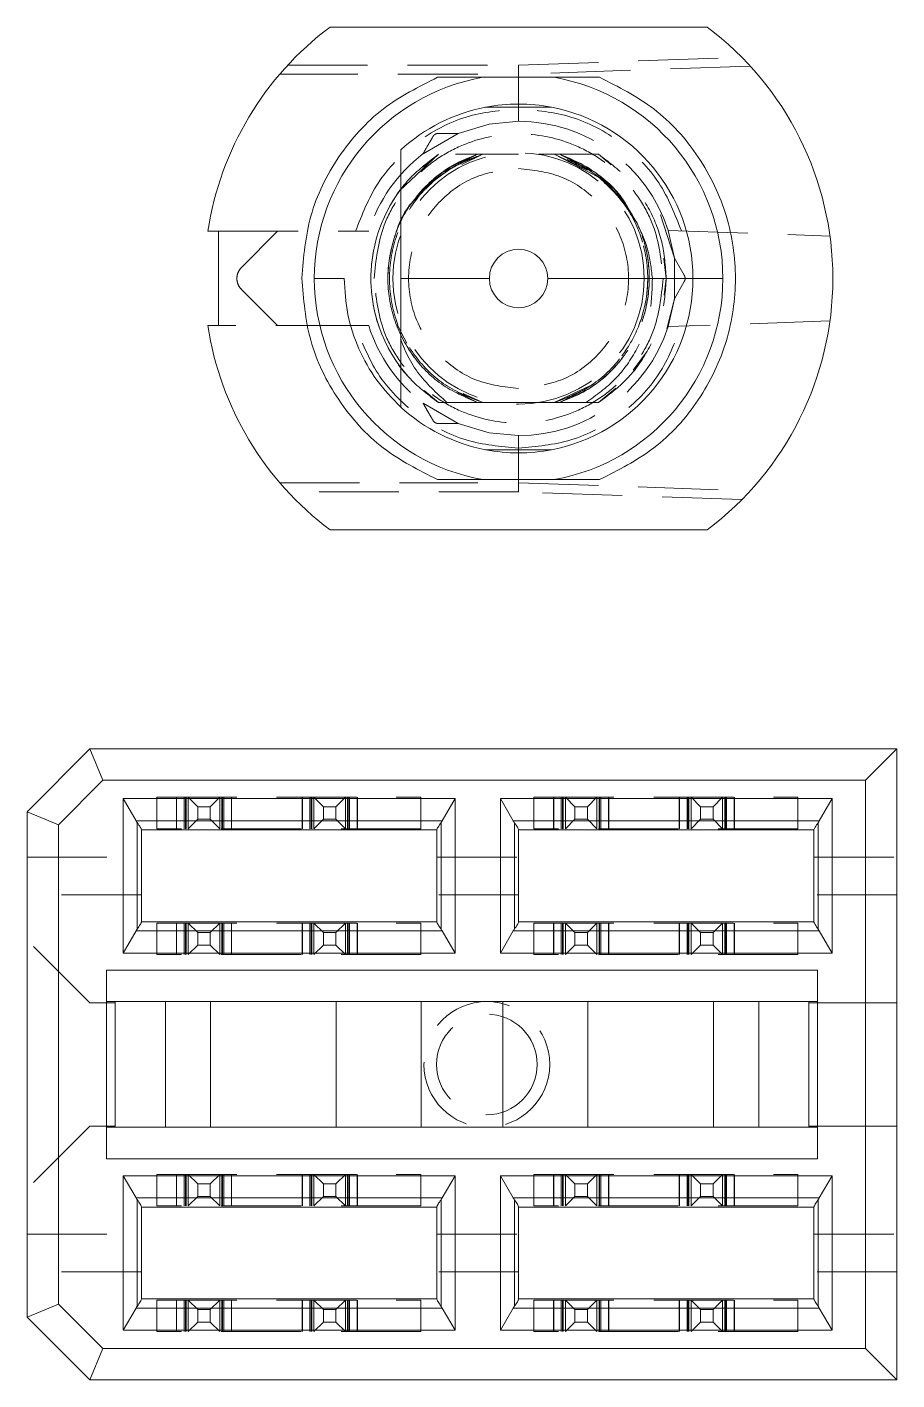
# Model space of a CAD drawing. Header units: millimetres. Extents: x 5 to 589, y 5 to 415.
# Drawn here: x 377.37 to 391.21, y 303.46 to 324.99 of the extents above; entities that cross this region are included whole.
import ezdxf

# ---------------------------------------------------------------- set-up
doc = ezdxf.new("R2010")
doc.units = ezdxf.units.MM
doc.linetypes.add('HIDDEN', pattern=[1.905, 1.27, -0.635])

msp = doc.modelspace()

# ---------------------------------------------------------------- linework, layer by layer
at = {"color": 7, "linetype": 'Continuous', "lineweight": 15}
for p, q in [((388.192, 324.989), (382.192, 324.989)), ((380.248, 321.739), (380.417, 321.739)), ((380.417, 321.739), (380.417, 320.239)), ((381.942, 320.989), (382.417, 320.989)), ((384.727, 320.989), (383.317, 320.989)), ((387.967, 320.989), (385.657, 320.989)), ((387.967, 320.989), (388.442, 320.989)), ((380.248, 320.239), (380.417, 320.239)), ((382.192, 316.989), (388.192, 316.989)), ((378.372, 313.504), (377.372, 312.504)), ((378.579, 313.004), (378.372, 313.504)), ((391.212, 313.504), (378.372, 313.504)), ((391.212, 313.504), (390.712, 313.004)), ((391.212, 303.464), (391.212, 313.504)), ((377.872, 312.297), (378.579, 313.004)), ((390.712, 313.004), (378.579, 313.004)), ((390.712, 303.964), (390.712, 313.004)), ((378.903, 310.254), (378.903, 312.714)), ((378.903, 312.714), (379.107, 312.36)), ((378.903, 312.714), (384.181, 312.714)), ((384.181, 312.714), (383.976, 312.36)), ((384.181, 312.714), (384.181, 310.254)), ((384.903, 312.714), (390.181, 312.714)), ((384.903, 310.254), (384.903, 312.714)), ((384.903, 312.714), (385.107, 312.36)), ((390.181, 312.714), (389.976, 312.36)), ((390.181, 312.714), (390.181, 310.254)), ((377.372, 304.464), (377.372, 312.504)), ((377.872, 312.297), (377.372, 312.504)), ((383.976, 312.36), (379.107, 312.36)), ((379.125, 312.332), (379.125, 310.635)), ((383.959, 312.332), (383.959, 310.635)), ((389.976, 312.36), (385.107, 312.36)), ((385.125, 312.332), (385.125, 310.635)), ((389.959, 312.332), (389.959, 310.635)), ((377.872, 312.297), (377.872, 304.671)), ((379.192, 310.749), (379.192, 312.219)), ((383.892, 312.214), (379.192, 312.214)), ((383.892, 310.749), (383.892, 312.219)), ((385.192, 310.749), (385.192, 312.219)), ((389.892, 312.214), (385.192, 312.214)), ((389.892, 310.749), (389.892, 312.219)), ((379.107, 310.607), (378.903, 310.254)), ((379.107, 310.607), (383.976, 310.607)), ((383.892, 310.754), (379.192, 310.754)), ((383.976, 310.607), (384.181, 310.254)), ((384.903, 310.254), (385.107, 310.607)), ((385.107, 310.607), (389.976, 310.607)), ((389.892, 310.754), (385.192, 310.754)), ((389.976, 310.607), (390.181, 310.254)), ((384.181, 310.254), (378.903, 310.254)), ((390.181, 310.254), (384.903, 310.254)), ((378.636, 309.984), (389.948, 309.984)), ((378.636, 306.984), (378.636, 309.984)), ((389.948, 309.984), (389.948, 306.984)), ((378.636, 309.484), (389.948, 309.484)), ((378.772, 309.464), (378.636, 309.464)), ((378.772, 309.484), (378.772, 309.464)), ((378.772, 307.504), (378.772, 309.464)), ((379.572, 307.484), (379.572, 309.484)), ((380.292, 307.484), (380.292, 309.484)), ((382.292, 307.484), (382.292, 309.484)), ((383.642, 307.484), (383.642, 309.484)), ((384.942, 307.484), (384.942, 309.484)), ((386.292, 307.484), (386.292, 309.484)), ((388.292, 309.484), (388.292, 307.484)), ((389.012, 309.484), (389.012, 307.484)), ((389.812, 309.484), (389.812, 309.464)), ((389.948, 309.464), (389.812, 309.464)), ((389.812, 307.504), (389.812, 309.464)), ((378.772, 307.504), (378.636, 307.504)), ((378.636, 307.484), (389.948, 307.484)), ((378.772, 307.504), (378.772, 307.484)), ((389.812, 307.504), (389.812, 307.484)), ((389.948, 307.504), (389.812, 307.504)), ((389.948, 306.984), (378.636, 306.984)), ((378.903, 306.714), (384.181, 306.714)), ((378.903, 304.254), (378.903, 306.714)), ((378.903, 306.714), (379.107, 306.36)), ((383.976, 306.36), (384.181, 306.714)), ((384.181, 306.714), (384.181, 304.254)), ((384.903, 306.714), (390.181, 306.714)), ((384.903, 304.254), (384.903, 306.714)), ((384.903, 306.714), (385.107, 306.36)), ((390.181, 306.714), (389.976, 306.36)), ((390.181, 306.714), (390.181, 304.254)), ((379.107, 306.36), (383.976, 306.36)), ((379.125, 306.332), (379.125, 304.635)), ((383.959, 306.332), (383.959, 304.635)), ((385.107, 306.36), (389.976, 306.36)), ((385.125, 306.332), (385.125, 304.635)), ((389.959, 306.332), (389.959, 304.635)), ((379.192, 304.749), (379.192, 306.219)), ((379.192, 306.214), (383.892, 306.214)), ((383.892, 306.219), (383.892, 304.749)), ((385.192, 304.749), (385.192, 306.219)), ((385.192, 306.214), (389.892, 306.214)), ((389.892, 306.219), (389.892, 304.749)), ((377.372, 304.464), (377.872, 304.671)), ((377.872, 304.671), (378.579, 303.964)), ((379.107, 304.607), (378.903, 304.254)), ((379.107, 304.607), (383.976, 304.607)), ((383.892, 304.754), (379.192, 304.754)), ((383.976, 304.607), (384.181, 304.254)), ((385.107, 304.607), (384.903, 304.254)), ((385.107, 304.607), (389.976, 304.607)), ((389.892, 304.754), (385.192, 304.754)), ((389.976, 304.607), (390.181, 304.254)), ((378.372, 303.464), (377.372, 304.464)), ((384.181, 304.254), (378.903, 304.254)), ((390.181, 304.254), (384.903, 304.254)), ((378.579, 303.964), (378.372, 303.464)), ((378.579, 303.964), (390.712, 303.964)), ((391.212, 303.464), (390.712, 303.964)), ((391.212, 303.464), (378.372, 303.464))]:
    msp.add_line(p, q, dxfattribs=at)
at = {"color": 7, "linetype": 'HIDDEN', "lineweight": 0}
for p, q in [((381.521, 324.383), (385.192, 324.383)), ((385.192, 324.383), (388.744, 324.507)), ((385.192, 324.239), (385.192, 324.383)), ((384.542, 324.239), (381.392, 324.239)), ((388.878, 324.368), (385.192, 324.239)), ((385.192, 323.689), (385.192, 324.239)), ((385.192, 323.689), (385.192, 323.489)), ((385.716, 323.714), (385.716, 323.714)), ((384.232, 323.297), (383.673, 322.974)), ((383.673, 322.974), (383.83, 323.247)), ((383.303, 322.387), (383.918, 322.964)), ((383.918, 322.964), (383.682, 322.766)), ((383.969, 322.67), (384.541, 322.964)), ((383.969, 322.67), (384.541, 322.964)), ((384.191, 322.964), (384.541, 322.964)), ((384.287, 322.804), (384.626, 322.964)), ((384.626, 322.964), (384.287, 322.804)), ((384.541, 322.964), (384.3, 322.84)), ((384.877, 322.964), (384.626, 322.964)), ((385.11, 322.964), (384.877, 322.964)), ((385.192, 322.964), (384.924, 322.964)), ((385.758, 322.964), (385.507, 322.964)), ((385.758, 322.964), (386.463, 322.603)), ((385.758, 322.964), (386.228, 322.742)), ((386.228, 322.742), (385.758, 322.964)), ((385.758, 322.964), (386.29, 322.713)), ((386.29, 322.713), (385.758, 322.964)), ((385.758, 322.964), (386.29, 322.713)), ((386.29, 322.713), (385.758, 322.964)), ((386.465, 322.964), (385.843, 322.964)), ((386.29, 322.734), (385.843, 322.964)), ((385.843, 322.964), (386.357, 322.7)), ((386.357, 322.7), (385.843, 322.964)), ((385.843, 322.964), (386.357, 322.7)), ((386.193, 322.964), (386.465, 322.964)), ((386.605, 322.847), (386.465, 322.964)), ((386.663, 322.798), (386.465, 322.964)), ((387.671, 321.312), (387.451, 322)), ((380.417, 321.739), (382.598, 321.739)), ((380.784, 321.166), (381.357, 321.739)), ((387.572, 321.754), (390.146, 321.664)), ((387.572, 321.754), (387.671, 321.312)), ((387.542, 320.989), (387.501, 321.313)), ((387.542, 320.989), (387.503, 321.299)), ((387.671, 321.312), (387.829, 321.039)), ((387.671, 320.666), (387.671, 321.312)), ((387.509, 320.724), (387.542, 320.989)), ((387.829, 320.939), (387.671, 320.666)), ((381.357, 320.239), (380.784, 320.812)), ((387.552, 320.188), (387.671, 320.666)), ((387.671, 320.666), (387.572, 320.224)), ((390.146, 320.314), (387.572, 320.224)), ((382.598, 320.239), (380.417, 320.239)), ((387.016, 319.532), (387.227, 319.814)), ((386.314, 319.276), (385.758, 319.014)), ((385.758, 319.014), (386.314, 319.276)), ((386.314, 319.276), (385.758, 319.014)), ((385.758, 319.014), (386.314, 319.276)), ((385.843, 319.014), (386.246, 319.221)), ((386.465, 319.014), (386.739, 319.243)), ((383.673, 319.003), (384.232, 318.681)), ((383.69, 319.205), (383.918, 319.014)), ((383.74, 319.163), (383.918, 319.014)), ((383.918, 319.014), (384.541, 319.014)), ((384.541, 319.014), (383.918, 319.014)), ((383.918, 319.014), (384.877, 319.014)), ((384.226, 319.176), (384.541, 319.014)), ((384.626, 319.014), (384.313, 319.161)), ((384.313, 319.161), (384.626, 319.014)), ((384.877, 319.014), (385.507, 319.014)), ((385.507, 319.014), (386.265, 319.014)), ((385.843, 319.014), (386.465, 319.014)), ((386.265, 319.014), (385.843, 319.014)), ((384.232, 318.681), (383.917, 318.681)), ((385.192, 318.489), (385.192, 318.289)), ((385.192, 317.739), (385.192, 318.289)), ((381.392, 317.739), (384.542, 317.739)), ((385.192, 317.739), (388.878, 317.61)), ((385.192, 317.739), (385.192, 317.595)), ((385.192, 317.595), (381.521, 317.595)), ((388.744, 317.47), (385.192, 317.594)), ((379.437, 312.234), (379.437, 312.734)), ((379.437, 312.734), (383.637, 312.734)), ((379.747, 312.734), (379.747, 312.234)), ((379.752, 312.234), (379.752, 312.734)), ((379.872, 312.234), (379.872, 312.734)), ((379.872, 312.734), (379.872, 312.234)), ((379.892, 312.734), (379.892, 312.234)), ((379.902, 312.234), (379.902, 312.734)), ((379.902, 312.234), (379.902, 312.734)), ((379.937, 312.234), (379.937, 312.734)), ((379.937, 312.734), (380.087, 312.584)), ((380.287, 312.584), (380.087, 312.584)), ((380.087, 312.584), (380.087, 312.384)), ((380.437, 312.734), (380.287, 312.584)), ((380.287, 312.584), (380.287, 312.384)), ((380.437, 312.734), (380.437, 312.234)), ((380.472, 312.734), (380.472, 312.234)), ((380.472, 312.734), (380.472, 312.234)), ((380.482, 312.734), (380.482, 312.234)), ((380.501, 312.234), (380.501, 312.734)), ((380.502, 312.734), (380.502, 312.234)), ((380.622, 312.734), (380.622, 312.234)), ((380.627, 312.234), (380.627, 312.734)), ((381.747, 312.734), (381.747, 312.234)), ((381.752, 312.234), (381.752, 312.734)), ((381.872, 312.234), (381.872, 312.734)), ((381.872, 312.734), (381.872, 312.234)), ((381.892, 312.734), (381.892, 312.234)), ((381.902, 312.234), (381.902, 312.734)), ((381.902, 312.234), (381.902, 312.734)), ((381.937, 312.234), (381.937, 312.734)), ((381.937, 312.734), (382.087, 312.584)), ((382.087, 312.584), (382.287, 312.584)), ((382.087, 312.584), (382.087, 312.384)), ((382.287, 312.584), (382.437, 312.734)), ((382.287, 312.584), (382.287, 312.384)), ((382.437, 312.734), (382.437, 312.234)), ((382.472, 312.734), (382.472, 312.234)), ((382.472, 312.734), (382.472, 312.234)), ((382.482, 312.734), (382.482, 312.234)), ((382.501, 312.234), (382.501, 312.734)), ((382.502, 312.734), (382.502, 312.234)), ((382.622, 312.734), (382.622, 312.234)), ((382.627, 312.234), (382.627, 312.734)), ((383.637, 312.734), (383.637, 312.234)), ((385.437, 312.234), (385.437, 312.734)), ((385.437, 312.734), (389.637, 312.734)), ((385.747, 312.734), (385.747, 312.234)), ((385.752, 312.234), (385.752, 312.734)), ((385.872, 312.234), (385.872, 312.734)), ((385.872, 312.734), (385.872, 312.234)), ((385.892, 312.734), (385.892, 312.234)), ((385.902, 312.234), (385.902, 312.734)), ((385.902, 312.234), (385.902, 312.734)), ((385.937, 312.234), (385.937, 312.734)), ((385.937, 312.734), (386.087, 312.584)), ((386.087, 312.584), (386.087, 312.384)), ((386.287, 312.584), (386.087, 312.584)), ((386.437, 312.734), (386.287, 312.584)), ((386.287, 312.584), (386.287, 312.384)), ((386.437, 312.734), (386.437, 312.234)), ((386.472, 312.734), (386.472, 312.234)), ((386.472, 312.734), (386.472, 312.234)), ((386.482, 312.734), (386.482, 312.234)), ((386.501, 312.234), (386.501, 312.734)), ((386.502, 312.734), (386.502, 312.234)), ((386.622, 312.734), (386.622, 312.234)), ((386.627, 312.234), (386.627, 312.734)), ((387.747, 312.734), (387.747, 312.234)), ((387.752, 312.234), (387.752, 312.734)), ((387.872, 312.234), (387.872, 312.734)), ((387.872, 312.734), (387.872, 312.234)), ((387.892, 312.734), (387.892, 312.234)), ((387.902, 312.234), (387.902, 312.734)), ((387.902, 312.234), (387.902, 312.734)), ((387.937, 312.234), (387.937, 312.734)), ((387.937, 312.734), (388.087, 312.584)), ((388.087, 312.584), (388.287, 312.584)), ((388.087, 312.584), (388.087, 312.384)), ((388.287, 312.584), (388.437, 312.734)), ((388.287, 312.584), (388.287, 312.384)), ((388.437, 312.734), (388.437, 312.234)), ((388.472, 312.734), (388.472, 312.234)), ((388.472, 312.734), (388.472, 312.234)), ((388.482, 312.734), (388.482, 312.234)), ((388.501, 312.234), (388.501, 312.734)), ((388.502, 312.734), (388.502, 312.234)), ((388.622, 312.734), (388.622, 312.234)), ((388.627, 312.234), (388.627, 312.734)), ((389.637, 312.734), (389.637, 312.234)), ((379.937, 312.234), (380.087, 312.384)), ((380.087, 312.384), (380.287, 312.384)), ((380.287, 312.384), (380.437, 312.234)), ((382.087, 312.384), (381.937, 312.234)), ((382.087, 312.384), (382.287, 312.384)), ((382.287, 312.384), (382.437, 312.234)), ((385.937, 312.234), (386.087, 312.384)), ((386.087, 312.384), (386.287, 312.384)), ((386.287, 312.384), (386.437, 312.234)), ((388.087, 312.384), (387.937, 312.234)), ((388.087, 312.384), (388.287, 312.384)), ((388.287, 312.384), (388.437, 312.234)), ((383.637, 312.234), (379.437, 312.234)), ((389.637, 312.234), (385.437, 312.234)), ((377.372, 311.784), (379.192, 311.784)), ((383.892, 311.784), (385.192, 311.784)), ((389.892, 311.784), (391.212, 311.784)), ((379.192, 311.184), (377.372, 311.184)), ((385.192, 311.184), (383.892, 311.184)), ((391.212, 311.184), (389.892, 311.184)), ((379.437, 310.234), (379.437, 310.734)), ((379.437, 310.734), (383.637, 310.734)), ((379.747, 310.734), (379.747, 310.234)), ((379.752, 310.234), (379.752, 310.734)), ((379.872, 310.234), (379.872, 310.734)), ((379.872, 310.734), (379.872, 310.234)), ((379.892, 310.734), (379.892, 310.234)), ((379.902, 310.234), (379.902, 310.734)), ((379.902, 310.234), (379.902, 310.734)), ((379.937, 310.234), (379.937, 310.734)), ((379.937, 310.734), (380.087, 310.584)), ((380.437, 310.734), (380.287, 310.584)), ((380.437, 310.734), (380.437, 310.234)), ((380.472, 310.734), (380.472, 310.234)), ((380.472, 310.734), (380.472, 310.234)), ((380.482, 310.734), (380.482, 310.234)), ((380.501, 310.234), (380.501, 310.734)), ((380.502, 310.734), (380.502, 310.234)), ((380.622, 310.734), (380.622, 310.234)), ((380.627, 310.234), (380.627, 310.734)), ((381.747, 310.734), (381.747, 310.234)), ((381.752, 310.234), (381.752, 310.734)), ((381.872, 310.234), (381.872, 310.734)), ((381.872, 310.734), (381.872, 310.234)), ((381.892, 310.734), (381.892, 310.234)), ((381.902, 310.234), (381.902, 310.734)), ((381.902, 310.234), (381.902, 310.734)), ((381.937, 310.234), (381.937, 310.734)), ((381.937, 310.734), (382.087, 310.584)), ((382.287, 310.584), (382.437, 310.734)), ((382.437, 310.734), (382.437, 310.234)), ((382.472, 310.734), (382.472, 310.234)), ((382.472, 310.734), (382.472, 310.234)), ((382.482, 310.734), (382.482, 310.234)), ((382.501, 310.234), (382.501, 310.734)), ((382.502, 310.734), (382.502, 310.234)), ((382.622, 310.734), (382.622, 310.234)), ((382.627, 310.234), (382.627, 310.734)), ((383.637, 310.734), (383.637, 310.234)), ((385.437, 310.234), (385.437, 310.734)), ((385.437, 310.734), (389.637, 310.734)), ((385.747, 310.734), (385.747, 310.234)), ((385.752, 310.234), (385.752, 310.734)), ((385.872, 310.234), (385.872, 310.734)), ((385.872, 310.734), (385.872, 310.234)), ((385.892, 310.734), (385.892, 310.234)), ((385.902, 310.234), (385.902, 310.734)), ((385.902, 310.234), (385.902, 310.734)), ((385.937, 310.234), (385.937, 310.734)), ((385.937, 310.734), (386.087, 310.584)), ((386.437, 310.734), (386.287, 310.584)), ((386.437, 310.734), (386.437, 310.234)), ((386.472, 310.734), (386.472, 310.234)), ((386.472, 310.734), (386.472, 310.234)), ((386.482, 310.734), (386.482, 310.234)), ((386.501, 310.234), (386.501, 310.734)), ((386.502, 310.734), (386.502, 310.234)), ((386.622, 310.734), (386.622, 310.234)), ((386.627, 310.234), (386.627, 310.734)), ((387.747, 310.734), (387.747, 310.234)), ((387.752, 310.234), (387.752, 310.734)), ((387.872, 310.234), (387.872, 310.734)), ((387.872, 310.734), (387.872, 310.234)), ((387.892, 310.734), (387.892, 310.234)), ((387.902, 310.234), (387.902, 310.734)), ((387.902, 310.234), (387.902, 310.734)), ((387.937, 310.234), (387.937, 310.734)), ((387.937, 310.734), (388.087, 310.584)), ((388.287, 310.584), (388.437, 310.734)), ((388.437, 310.734), (388.437, 310.234)), ((388.472, 310.734), (388.472, 310.234)), ((388.472, 310.734), (388.472, 310.234)), ((388.482, 310.734), (388.482, 310.234)), ((388.501, 310.234), (388.501, 310.734)), ((388.502, 310.734), (388.502, 310.234)), ((388.622, 310.734), (388.622, 310.234)), ((388.627, 310.234), (388.627, 310.734)), ((389.637, 310.734), (389.637, 310.234)), ((378.372, 309.464), (377.372, 310.464)), ((380.287, 310.584), (380.087, 310.584)), ((380.087, 310.584), (380.087, 310.384)), ((380.287, 310.584), (380.287, 310.384)), ((382.087, 310.584), (382.287, 310.584)), ((382.087, 310.584), (382.087, 310.384)), ((382.287, 310.584), (382.287, 310.384)), ((386.087, 310.584), (386.087, 310.384)), ((386.287, 310.584), (386.087, 310.584)), ((386.287, 310.584), (386.287, 310.384)), ((388.087, 310.584), (388.287, 310.584)), ((388.087, 310.584), (388.087, 310.384)), ((388.287, 310.584), (388.287, 310.384)), ((383.637, 310.234), (379.437, 310.234)), ((379.937, 310.234), (380.087, 310.384)), ((380.087, 310.384), (380.287, 310.384)), ((380.287, 310.384), (380.437, 310.234)), ((382.087, 310.384), (381.937, 310.234)), ((382.087, 310.384), (382.287, 310.384)), ((382.287, 310.384), (382.437, 310.234)), ((389.637, 310.234), (385.437, 310.234)), ((385.937, 310.234), (386.087, 310.384)), ((386.087, 310.384), (386.287, 310.384)), ((386.287, 310.384), (386.437, 310.234)), ((388.087, 310.384), (387.937, 310.234)), ((388.087, 310.384), (388.287, 310.384)), ((388.287, 310.384), (388.437, 310.234)), ((378.636, 309.464), (378.372, 309.464)), ((391.212, 309.464), (389.948, 309.464)), ((378.372, 307.504), (377.372, 306.504)), ((378.372, 307.504), (378.636, 307.504)), ((391.212, 307.504), (389.948, 307.504)), ((379.437, 306.234), (379.437, 306.734)), ((379.437, 306.734), (383.637, 306.734)), ((379.747, 306.734), (379.747, 306.234)), ((379.752, 306.234), (379.752, 306.734)), ((379.872, 306.234), (379.872, 306.734)), ((379.872, 306.734), (379.872, 306.234)), ((379.892, 306.734), (379.892, 306.234)), ((379.902, 306.234), (379.902, 306.734)), ((379.902, 306.234), (379.902, 306.734)), ((379.937, 306.234), (379.937, 306.734)), ((379.937, 306.734), (380.087, 306.584)), ((380.437, 306.734), (380.287, 306.584)), ((380.437, 306.734), (380.437, 306.234)), ((380.472, 306.734), (380.472, 306.234)), ((380.472, 306.734), (380.472, 306.234)), ((380.482, 306.734), (380.482, 306.234)), ((380.501, 306.234), (380.501, 306.734)), ((380.502, 306.734), (380.502, 306.234)), ((380.622, 306.734), (380.622, 306.234)), ((380.627, 306.234), (380.627, 306.734)), ((381.747, 306.734), (381.747, 306.234)), ((381.752, 306.234), (381.752, 306.734)), ((381.872, 306.234), (381.872, 306.734)), ((381.872, 306.734), (381.872, 306.234)), ((381.892, 306.734), (381.892, 306.234)), ((381.902, 306.234), (381.902, 306.734)), ((381.902, 306.234), (381.902, 306.734)), ((381.937, 306.234), (381.937, 306.734)), ((381.937, 306.734), (382.087, 306.584)), ((382.287, 306.584), (382.437, 306.734)), ((382.437, 306.734), (382.437, 306.234)), ((382.472, 306.734), (382.472, 306.234)), ((382.472, 306.734), (382.472, 306.234)), ((382.482, 306.734), (382.482, 306.234)), ((382.501, 306.234), (382.501, 306.734)), ((382.502, 306.734), (382.502, 306.234)), ((382.622, 306.734), (382.622, 306.234)), ((382.627, 306.234), (382.627, 306.734)), ((383.637, 306.734), (383.637, 306.234)), ((385.437, 306.234), (385.437, 306.734)), ((385.437, 306.734), (389.637, 306.734)), ((385.747, 306.734), (385.747, 306.234)), ((385.752, 306.234), (385.752, 306.734)), ((385.872, 306.234), (385.872, 306.734)), ((385.872, 306.734), (385.872, 306.234)), ((385.892, 306.734), (385.892, 306.234)), ((385.902, 306.234), (385.902, 306.734)), ((385.902, 306.234), (385.902, 306.734)), ((385.937, 306.234), (385.937, 306.734)), ((385.937, 306.734), (386.087, 306.584)), ((386.437, 306.734), (386.287, 306.584)), ((386.437, 306.734), (386.437, 306.234)), ((386.472, 306.734), (386.472, 306.234)), ((386.472, 306.734), (386.472, 306.234)), ((386.482, 306.734), (386.482, 306.234)), ((386.501, 306.234), (386.501, 306.734)), ((386.502, 306.734), (386.502, 306.234)), ((386.622, 306.734), (386.622, 306.234)), ((386.627, 306.234), (386.627, 306.734)), ((387.747, 306.734), (387.747, 306.234)), ((387.752, 306.234), (387.752, 306.734)), ((387.872, 306.234), (387.872, 306.734)), ((387.872, 306.734), (387.872, 306.234)), ((387.892, 306.734), (387.892, 306.234)), ((387.902, 306.234), (387.902, 306.734)), ((387.902, 306.234), (387.902, 306.734)), ((387.937, 306.234), (387.937, 306.734)), ((387.937, 306.734), (388.087, 306.584)), ((388.287, 306.584), (388.437, 306.734)), ((388.437, 306.734), (388.437, 306.234)), ((388.472, 306.734), (388.472, 306.234)), ((388.472, 306.734), (388.472, 306.234)), ((388.482, 306.734), (388.482, 306.234)), ((388.501, 306.234), (388.501, 306.734)), ((388.502, 306.734), (388.502, 306.234)), ((388.622, 306.734), (388.622, 306.234)), ((388.627, 306.234), (388.627, 306.734)), ((389.637, 306.734), (389.637, 306.234)), ((380.287, 306.584), (380.087, 306.584)), ((380.087, 306.584), (380.087, 306.384)), ((380.287, 306.584), (380.287, 306.384)), ((382.087, 306.584), (382.287, 306.584)), ((382.087, 306.584), (382.087, 306.384)), ((382.287, 306.584), (382.287, 306.384)), ((386.287, 306.584), (386.087, 306.584)), ((386.087, 306.584), (386.087, 306.384)), ((386.287, 306.584), (386.287, 306.384)), ((388.087, 306.584), (388.287, 306.584)), ((388.087, 306.584), (388.087, 306.384)), ((388.287, 306.584), (388.287, 306.384)), ((379.937, 306.234), (380.087, 306.384)), ((380.087, 306.384), (380.287, 306.384)), ((380.287, 306.384), (380.437, 306.234)), ((382.087, 306.384), (381.937, 306.234)), ((382.087, 306.384), (382.287, 306.384)), ((382.287, 306.384), (382.437, 306.234)), ((385.937, 306.234), (386.087, 306.384)), ((386.087, 306.384), (386.287, 306.384)), ((386.287, 306.384), (386.437, 306.234)), ((388.087, 306.384), (387.937, 306.234)), ((388.087, 306.384), (388.287, 306.384)), ((388.287, 306.384), (388.437, 306.234)), ((383.637, 306.234), (379.437, 306.234)), ((389.637, 306.234), (385.437, 306.234)), ((377.372, 305.784), (379.192, 305.784)), ((383.892, 305.784), (385.192, 305.784)), ((389.892, 305.784), (391.212, 305.784)), ((379.192, 305.184), (377.372, 305.184)), ((385.192, 305.184), (383.892, 305.184)), ((391.212, 305.184), (389.892, 305.184)), ((379.437, 304.234), (379.437, 304.734)), ((379.437, 304.734), (383.637, 304.734)), ((379.747, 304.734), (379.747, 304.234)), ((379.752, 304.234), (379.752, 304.734)), ((379.872, 304.234), (379.872, 304.734)), ((379.872, 304.734), (379.872, 304.234)), ((379.892, 304.734), (379.892, 304.234)), ((379.902, 304.234), (379.902, 304.734)), ((379.902, 304.234), (379.902, 304.734)), ((379.937, 304.234), (379.937, 304.734)), ((379.937, 304.734), (380.087, 304.584)), ((380.287, 304.584), (380.087, 304.584)), ((380.087, 304.584), (380.087, 304.384)), ((380.437, 304.734), (380.287, 304.584)), ((380.287, 304.584), (380.287, 304.384)), ((380.437, 304.734), (380.437, 304.234)), ((380.472, 304.734), (380.472, 304.234)), ((380.472, 304.734), (380.472, 304.234)), ((380.482, 304.734), (380.482, 304.234)), ((380.501, 304.234), (380.501, 304.734)), ((380.502, 304.734), (380.502, 304.234)), ((380.622, 304.734), (380.622, 304.234)), ((380.627, 304.234), (380.627, 304.734)), ((381.747, 304.734), (381.747, 304.234)), ((381.752, 304.234), (381.752, 304.734)), ((381.872, 304.234), (381.872, 304.734)), ((381.872, 304.734), (381.872, 304.234)), ((381.892, 304.734), (381.892, 304.234)), ((381.902, 304.234), (381.902, 304.734)), ((381.902, 304.234), (381.902, 304.734)), ((381.937, 304.234), (381.937, 304.734)), ((381.937, 304.734), (382.087, 304.584)), ((382.087, 304.584), (382.287, 304.584)), ((382.087, 304.584), (382.087, 304.384)), ((382.287, 304.584), (382.437, 304.734)), ((382.287, 304.584), (382.287, 304.384)), ((382.437, 304.734), (382.437, 304.234)), ((382.472, 304.734), (382.472, 304.234)), ((382.472, 304.734), (382.472, 304.234)), ((382.482, 304.734), (382.482, 304.234)), ((382.501, 304.234), (382.501, 304.734)), ((382.502, 304.734), (382.502, 304.234)), ((382.622, 304.734), (382.622, 304.234)), ((382.627, 304.234), (382.627, 304.734)), ((383.637, 304.734), (383.637, 304.234)), ((385.437, 304.234), (385.437, 304.734)), ((385.437, 304.734), (389.637, 304.734)), ((385.747, 304.734), (385.747, 304.234)), ((385.752, 304.234), (385.752, 304.734)), ((385.872, 304.234), (385.872, 304.734)), ((385.872, 304.734), (385.872, 304.234)), ((385.892, 304.734), (385.892, 304.234)), ((385.902, 304.234), (385.902, 304.734)), ((385.902, 304.234), (385.902, 304.734)), ((385.937, 304.234), (385.937, 304.734)), ((385.937, 304.734), (386.087, 304.584)), ((386.287, 304.584), (386.087, 304.584)), ((386.087, 304.584), (386.087, 304.384)), ((386.437, 304.734), (386.287, 304.584)), ((386.287, 304.584), (386.287, 304.384)), ((386.437, 304.734), (386.437, 304.234)), ((386.472, 304.734), (386.472, 304.234)), ((386.472, 304.734), (386.472, 304.234)), ((386.482, 304.734), (386.482, 304.234)), ((386.501, 304.234), (386.501, 304.734)), ((386.502, 304.734), (386.502, 304.234)), ((386.622, 304.734), (386.622, 304.234)), ((386.627, 304.234), (386.627, 304.734)), ((387.747, 304.734), (387.747, 304.234)), ((387.752, 304.234), (387.752, 304.734)), ((387.872, 304.234), (387.872, 304.734)), ((387.872, 304.734), (387.872, 304.234)), ((387.892, 304.734), (387.892, 304.234)), ((387.902, 304.234), (387.902, 304.734)), ((387.902, 304.234), (387.902, 304.734)), ((387.937, 304.234), (387.937, 304.734)), ((387.937, 304.734), (388.087, 304.584)), ((388.087, 304.584), (388.287, 304.584)), ((388.087, 304.584), (388.087, 304.384)), ((388.287, 304.584), (388.437, 304.734)), ((388.287, 304.584), (388.287, 304.384)), ((388.437, 304.734), (388.437, 304.234)), ((388.472, 304.734), (388.472, 304.234)), ((388.472, 304.734), (388.472, 304.234)), ((388.482, 304.734), (388.482, 304.234)), ((388.501, 304.234), (388.501, 304.734)), ((388.502, 304.734), (388.502, 304.234)), ((388.622, 304.734), (388.622, 304.234)), ((388.627, 304.234), (388.627, 304.734)), ((389.637, 304.734), (389.637, 304.234)), ((379.937, 304.234), (380.087, 304.384)), ((380.087, 304.384), (380.287, 304.384)), ((380.287, 304.384), (380.437, 304.234)), ((382.087, 304.384), (381.937, 304.234)), ((382.087, 304.384), (382.287, 304.384)), ((382.287, 304.384), (382.437, 304.234)), ((385.937, 304.234), (386.087, 304.384)), ((386.087, 304.384), (386.287, 304.384)), ((386.287, 304.384), (386.437, 304.234)), ((388.087, 304.384), (387.937, 304.234)), ((388.087, 304.384), (388.287, 304.384)), ((388.287, 304.384), (388.437, 304.234)), ((383.637, 304.234), (379.437, 304.234)), ((389.637, 304.234), (385.437, 304.234))]:
    msp.add_line(p, q, dxfattribs=at)
at = {"color": 7, "linetype": 'HIDDEN', "lineweight": 0, "flags": 128}
for points in [[(384.232, 323.297), (384.726, 323.445), (385.2, 323.489)], [(383.918, 322.964), (383.918, 322.964)], [(384.626, 322.964), (384.626, 322.964)], [(384.626, 322.964), (384.626, 322.964)], [(384.626, 322.964), (384.626, 322.964)], [(384.626, 322.964), (384.626, 322.964)], [(384.626, 322.964), (384.626, 322.964)], [(385.758, 322.964), (385.758, 322.964)], [(385.758, 322.964), (385.758, 322.964)], [(385.758, 322.964), (385.758, 322.964)], [(385.758, 322.964), (385.758, 322.964)], [(385.758, 322.964), (385.758, 322.964)], [(385.758, 322.964), (385.758, 322.964)], [(385.758, 322.964), (385.758, 322.964)], [(385.758, 322.964), (385.758, 322.964)], [(386.465, 322.964), (386.465, 322.964)], [(383.263, 320.213), (383.259, 320.241), (383.259, 320.25), (383.259, 320.252), (383.259, 320.252), (383.26, 320.253), (383.26, 320.253), (383.26, 320.253), (383.26, 320.253), (383.26, 320.253), (383.26, 320.253), (383.26, 320.253), (383.26, 320.253), (383.259, 320.253), (383.259, 320.253), (383.259, 320.253), (383.259, 320.253), (383.259, 320.253), (383.259, 320.253), (383.259, 320.253), (383.26, 320.253), (383.26, 320.253), (383.26, 320.253), (383.26, 320.253), (383.26, 320.253), (383.26, 320.253), (383.26, 320.253), (383.26, 320.253), (383.26, 320.253), (383.261, 320.253), (383.261, 320.252), (383.264, 320.25), (383.328, 320.12), (383.415, 319.957)], [(386.971, 319.962), (386.971, 319.962)], [(383.918, 319.014), (383.918, 319.014)], [(383.918, 319.014), (383.918, 319.014)], [(383.918, 319.014), (383.918, 319.014)], [(383.918, 319.014), (383.918, 319.014)], [(383.918, 319.014), (383.918, 319.014)], [(383.918, 319.014), (383.918, 319.014)], [(383.918, 319.014), (383.918, 319.014)], [(383.918, 319.014), (383.918, 319.014)], [(384.877, 319.014), (384.877, 319.014)], [(385.507, 319.014), (385.507, 319.014)], [(386.219, 319.21), (386.219, 319.21)], [(386.465, 319.014), (386.465, 319.014)], [(386.465, 319.014), (386.465, 319.014)], [(386.465, 319.014), (386.465, 319.014)], [(386.465, 319.014), (386.465, 319.014)], [(386.465, 319.014), (386.465, 319.014)], [(386.465, 319.014), (386.465, 319.014)], [(386.465, 319.014), (386.465, 319.014)], [(385.192, 318.489), (384.726, 318.533), (384.232, 318.681)]]:
    msp.add_lwpolyline(points, dxfattribs=at)
at = {"color": 7, "linetype": 'HIDDEN', "lineweight": 0}
for centre, radius in [((385.192, 320.989), 2), ((384.687, 308.484), 1), ((384.687, 308.484), 0.8)]:
    msp.add_circle(centre, radius, dxfattribs=at)
at = {"color": 7, "linetype": 'Continuous', "lineweight": 15}
for radius, start, end in [(5, 126.8699, 171.3731), (5, 306.8699, 53.1301), (3.25, 100.0633, 180), (3.25, 0, 79.9367), (2.775, 79.1068, 100.8929), (2.775, 100.8932, 132.5066), (2.775, 0, 79.1071), (0.465, 0, 180), (3.25, 180, 259.9367), (0.465, 180, 0), (2.775, 280.8929, 0), (3.25, 280.0633, 0), (5, 188.6269, 233.1301), (2.775, 227.4934, 259.1071), (2.775, 259.1067, 280.8938)]:
    msp.add_arc((385.192, 320.989), radius, start, end, dxfattribs=at)
at = {"color": 7, "linetype": 'HIDDEN', "lineweight": 0}
for radius, start, end in [(2.5, 17.8157, 90), (2.5, 127.4202, 162.5424), (2.35, 143.5058, 237.1851), (2.5, 197.4576, 232.5798), (2.5, 270, 342.1843)]:
    msp.add_arc((385.192, 320.989), radius, start, end, dxfattribs=at)
at = {"color": 7, "linetype": 'Continuous', "lineweight": 15}
for centre, start_param, end_param in [((379.311, 312.714), 2.356194, 2.438914), ((383.772, 312.714), 3.844272, 3.926991), ((385.311, 312.714), 2.356194, 2.438914), ((389.772, 312.714), 3.844272, 3.926991), ((379.311, 310.254), 0.702679, 0.785398), ((383.772, 310.254), 5.497787, 5.580506), ((385.311, 310.254), 0.702679, 0.785398), ((389.772, 310.254), 5.497787, 5.580506), ((379.311, 306.714), 2.356194, 2.438914), ((383.772, 306.714), 3.844272, 3.926991), ((385.311, 306.714), 2.356194, 2.438914), ((389.772, 306.714), 3.844272, 3.926991), ((379.311, 304.254), 0.702679, 0.785398), ((383.772, 304.254), 5.497787, 5.580506), ((385.311, 304.254), 0.702679, 0.785398), ((389.772, 304.254), 5.497787, 5.580506)]:
    msp.add_ellipse(centre, major_axis=(0, 0.5), ratio=0.57735, start_param=start_param, end_param=end_param, dxfattribs=at)
for points, knots in [([(381.742, 320.995), (381.771, 321.328), (381.829, 322.011), (382.295, 322.948), (382.992, 323.73), (383.604, 324.038), (383.903, 324.189)], [0, 0, 0, 0, 0.244423, 0.499999, 0.755576, 1, 1, 1, 1]), ([(383.903, 324.189), (384.037, 324.189), (384.211, 324.189), (384.405, 324.189), (384.486, 324.189), (384.54, 324.189), (384.579, 324.189), (384.605, 324.189), (384.62, 324.189), (384.624, 324.189), (384.624, 324.189), (384.624, 324.189)], [0, 0, 0, 0, 0.521932, 0.674702, 0.779632, 0.851729, 0.901665, 0.954563, 0.975882, 0.993095, 1, 1, 1, 1]), ([(384.624, 324.189), (384.8, 324.189), (385.152, 324.189), (385.546, 324.189), (385.738, 324.189), (385.76, 324.189)], [0, 0, 0, 0, 0.469102, 0.939612, 1, 1, 1, 1]), ([(385.76, 324.189), (385.76, 324.189), (385.762, 324.189), (385.773, 324.189), (385.817, 324.189), (386.013, 324.189), (386.247, 324.189), (386.443, 324.189), (386.481, 324.189)], [0, 0, 0, 0, 0.01693, 0.039301, 0.081695, 0.236199, 0.852151, 1, 1, 1, 1]), ([(386.481, 324.189), (386.78, 324.038), (387.392, 323.729), (388.094, 322.946), (388.543, 322.006), (388.69, 320.989), (388.543, 319.972), (388.094, 319.032), (387.392, 318.249), (386.78, 317.94), (386.481, 317.789)], [0, 0, 0, 0, 0.122203, 0.25, 0.377796, 0.5, 0.622203, 0.75, 0.877797, 1, 1, 1, 1]), ([(385.716, 323.714), (385.426, 323.714), (385.073, 323.714), (384.729, 323.714), (384.668, 323.714)], [0, 0, 0, 0, 0.821488, 1, 1, 1, 1]), ([(383.317, 323.035), (383.317, 322.597), (383.317, 321.994), (383.317, 321.205), (383.317, 320.989)], [0, 0, 0, 0, 0.725759, 1, 1, 1, 1]), ([(383.903, 317.789), (383.603, 317.94), (382.99, 318.249), (382.292, 319.034), (381.826, 319.976), (381.77, 320.66), (381.742, 320.995)], [0, 0, 0, 0, 0.244391, 0.5, 0.755609, 1, 1, 1, 1]), ([(382.417, 320.989), (382.428, 320.797), (382.451, 320.414), (382.636, 319.864), (382.916, 319.357), (383.183, 319.081), (383.317, 318.943)], [0, 0, 0, 0, 0.2499998, 0.5000005, 0.7499982, 1, 1, 1, 1]), ([(383.317, 320.989), (383.317, 320.794), (383.317, 320.29), (383.317, 319.608), (383.317, 319.159), (383.317, 318.943)], [0, 0, 0, 0, 0.246526, 0.638139, 1, 1, 1, 1]), ([(384.668, 318.264), (384.958, 318.264), (385.311, 318.264), (385.655, 318.264), (385.716, 318.264)], [0, 0, 0, 0, 0.821493, 1, 1, 1, 1]), ([(383.903, 317.789), (384.037, 317.789), (384.211, 317.789), (384.405, 317.789), (384.486, 317.789), (384.54, 317.789), (384.579, 317.789), (384.605, 317.789), (384.62, 317.789), (384.624, 317.789), (384.624, 317.789), (384.624, 317.789)], [0, 0, 0, 0, 0.521932, 0.674702, 0.779632, 0.851729, 0.901665, 0.954563, 0.975882, 0.993095, 1, 1, 1, 1]), ([(384.624, 317.789), (384.8, 317.789), (385.152, 317.789), (385.546, 317.789), (385.738, 317.789), (385.76, 317.789)], [0, 0, 0, 0, 0.469102, 0.939612, 1, 1, 1, 1]), ([(385.76, 317.789), (385.76, 317.789), (385.762, 317.789), (385.773, 317.789), (385.817, 317.789), (386.013, 317.789), (386.247, 317.789), (386.443, 317.789), (386.481, 317.789)], [0, 0, 0, 0, 0.01693, 0.039301, 0.081695, 0.236199, 0.852151, 1, 1, 1, 1]), ([(379.192, 312.219), (379.188, 312.23), (379.181, 312.251), (379.144, 312.305), (379.125, 312.332)], [0, 0, 0, 0, 0.493174, 1, 1, 1, 1]), ([(383.959, 312.332), (383.941, 312.306), (383.904, 312.252), (383.896, 312.23), (383.892, 312.219)], [0, 0, 0, 0, 0.497826, 1, 1, 1, 1]), ([(385.192, 312.219), (385.188, 312.23), (385.181, 312.251), (385.144, 312.305), (385.125, 312.332)], [0, 0, 0, 0, 0.493174, 1, 1, 1, 1]), ([(389.959, 312.332), (389.941, 312.306), (389.904, 312.252), (389.896, 312.23), (389.892, 312.219)], [0, 0, 0, 0, 0.497822, 1, 1, 1, 1]), ([(379.125, 310.635), (379.143, 310.662), (379.18, 310.716), (379.188, 310.738), (379.192, 310.749)], [0, 0, 0, 0, 0.497826, 1, 1, 1, 1]), ([(383.892, 310.749), (383.896, 310.738), (383.903, 310.716), (383.94, 310.663), (383.959, 310.635)], [0, 0, 0, 0, 0.493174, 1, 1, 1, 1]), ([(385.125, 310.635), (385.143, 310.662), (385.18, 310.716), (385.188, 310.738), (385.192, 310.749)], [0, 0, 0, 0, 0.497826, 1, 1, 1, 1]), ([(389.892, 310.749), (389.896, 310.738), (389.903, 310.716), (389.94, 310.663), (389.959, 310.635)], [0, 0, 0, 0, 0.493173, 1, 1, 1, 1]), ([(379.125, 306.332), (379.143, 306.306), (379.18, 306.252), (379.188, 306.23), (379.192, 306.219)], [0, 0, 0, 0, 0.497822, 1, 1, 1, 1]), ([(383.892, 306.219), (383.896, 306.23), (383.903, 306.252), (383.94, 306.305), (383.959, 306.332)], [0, 0, 0, 0, 0.493178, 1, 1, 1, 1]), ([(385.192, 306.219), (385.188, 306.23), (385.181, 306.252), (385.144, 306.305), (385.125, 306.332)], [0, 0, 0, 0, 0.493178, 1, 1, 1, 1]), ([(389.959, 306.332), (389.941, 306.306), (389.904, 306.252), (389.896, 306.23), (389.892, 306.219)], [0, 0, 0, 0, 0.497818, 1, 1, 1, 1]), ([(379.125, 304.635), (379.143, 304.662), (379.18, 304.716), (379.188, 304.738), (379.192, 304.749)], [0, 0, 0, 0, 0.497826, 1, 1, 1, 1]), ([(383.959, 304.635), (383.941, 304.662), (383.904, 304.716), (383.896, 304.738), (383.892, 304.749)], [0, 0, 0, 0, 0.497826, 1, 1, 1, 1]), ([(385.125, 304.635), (385.143, 304.662), (385.18, 304.716), (385.188, 304.738), (385.192, 304.749)], [0, 0, 0, 0, 0.497826, 1, 1, 1, 1]), ([(389.959, 304.635), (389.941, 304.662), (389.904, 304.716), (389.896, 304.738), (389.892, 304.749)], [0, 0, 0, 0, 0.497822, 1, 1, 1, 1])]:
    msp.add_open_spline(points, degree=3, knots=knots, dxfattribs=at)
at = {"color": 7, "linetype": 'HIDDEN', "lineweight": 0}
for points, knots in [([(382.598, 321.739), (382.701, 322.003), (382.914, 322.546), (383.543, 323.182), (384.329, 323.61), (384.909, 323.663), (385.192, 323.689)], [0, 0, 0, 0, 0.243393, 0.5, 0.756607, 1, 1, 1, 1]), ([(387.783, 321.746), (387.68, 322.01), (387.467, 322.551), (386.838, 323.185), (386.053, 323.61), (385.474, 323.663), (385.192, 323.689)], [0, 0, 0, 0, 0.243424, 0.5, 0.756577, 1, 1, 1, 1]), ([(382.892, 320.989), (382.923, 321.278), (382.971, 321.725), (383.257, 322.261), (383.554, 322.626), (383.92, 322.925), (384.456, 323.203), (385.192, 323.345), (385.928, 323.203), (386.464, 322.925), (386.83, 322.626), (387.127, 322.261), (387.413, 321.725), (387.461, 321.278), (387.492, 320.989)], [0, 0, 0, 0, 0.119722, 0.184823, 0.25, 0.315102, 0.380278, 0.5, 0.619721, 0.684824, 0.75, 0.815102, 0.880279, 1, 1, 1, 1]), ([(383.83, 323.247), (383.789, 323.176), (383.735, 323.082), (383.687, 322.999), (383.675, 322.977), (383.673, 322.975), (383.673, 322.974)], [0, 0, 0, 0, 0.638725, 0.843751, 0.925002, 1, 1, 1, 1]), ([(383.83, 323.247), (383.835, 323.254), (383.845, 323.269), (383.866, 323.285), (383.891, 323.295), (383.908, 323.297), (383.917, 323.297)], [0, 0, 0, 0, 0.250806, 0.500011, 0.7492, 1, 1, 1, 1]), ([(383.917, 323.297), (383.909, 323.297), (383.899, 323.297), (383.882, 323.291), (383.873, 323.287), (383.867, 323.284), (383.862, 323.281), (383.854, 323.275), (383.84, 323.263), (383.834, 323.254), (383.83, 323.247)], [0, 0, 0, 0, 0.300137, 0.406664, 0.452628, 0.49588, 0.540106, 0.586715, 0.694554, 1, 1, 1, 1]), ([(383.917, 323.297), (383.999, 323.297), (384.107, 323.297), (384.204, 323.297), (384.228, 323.297), (384.231, 323.297), (384.232, 323.297)], [0, 0, 0, 0, 0.638712, 0.843743, 0.924997, 1, 1, 1, 1]), ([(383.918, 322.964), (383.762, 322.846), (383.449, 322.61), (383.108, 322.124), (382.891, 321.576), (382.818, 320.989), (382.891, 320.402), (383.108, 319.854), (383.449, 319.367), (383.762, 319.132), (383.918, 319.014)], [0, 0, 0, 0, 0.125, 0.249999, 0.375001, 0.5, 0.625001, 0.75, 0.875001, 1, 1, 1, 1]), ([(384.541, 322.964), (384.341, 322.877), (383.941, 322.704), (383.48, 322.225), (383.181, 321.641), (383.078, 320.989), (383.181, 320.337), (383.48, 319.752), (383.941, 319.274), (384.341, 319.101), (384.541, 319.014)], [0, 0, 0, 0, 0.125, 0.249999, 0.374999, 0.499999, 0.625, 0.749999, 0.874999, 1, 1, 1, 1]), ([(384.626, 319.014), (384.419, 319.095), (384.005, 319.257), (383.523, 319.733), (383.209, 320.325), (383.102, 320.989), (383.209, 321.653), (383.523, 322.245), (384.005, 322.721), (384.419, 322.883), (384.626, 322.964)], [0, 0, 0, 0, 0.125, 0.250001, 0.375, 0.500001, 0.625, 0.750001, 0.875001, 1, 1, 1, 1]), ([(384.626, 322.964), (384.419, 322.883), (384.005, 322.721), (383.523, 322.245), (383.209, 321.653), (383.102, 320.989), (383.209, 320.325), (383.523, 319.733), (384.005, 319.257), (384.419, 319.095), (384.626, 319.014)], [0, 0, 0, 0, 0.124999, 0.249999, 0.375, 0.499999, 0.625, 0.749999, 0.875, 1, 1, 1, 1]), ([(384.626, 319.014), (384.419, 319.095), (384.005, 319.257), (383.523, 319.733), (383.209, 320.325), (383.102, 320.989), (383.209, 321.653), (383.523, 322.245), (384.005, 322.721), (384.419, 322.883), (384.626, 322.964)], [0, 0, 0, 0, 0.125, 0.249999, 0.375, 0.5, 0.625, 0.749999, 0.875, 1, 1, 1, 1]), ([(384.626, 322.964), (384.419, 322.883), (384.005, 322.721), (383.523, 322.245), (383.209, 321.653), (383.102, 320.989), (383.209, 320.325), (383.523, 319.733), (384.005, 319.257), (384.419, 319.095), (384.626, 319.014)], [0, 0, 0, 0, 0.125, 0.250001, 0.375, 0.5, 0.625, 0.750001, 0.875, 1, 1, 1, 1]), ([(384.626, 319.014), (384.419, 319.095), (384.005, 319.257), (383.523, 319.733), (383.209, 320.325), (383.102, 320.989), (383.209, 321.653), (383.523, 322.245), (384.005, 322.721), (384.419, 322.883), (384.626, 322.964)], [0, 0, 0, 0, 0.125, 0.25, 0.375, 0.500001, 0.625, 0.75, 0.875, 1, 1, 1, 1]), ([(384.626, 322.964), (384.419, 322.883), (384.005, 322.721), (383.523, 322.245), (383.209, 321.653), (383.102, 320.989), (383.209, 320.325), (383.523, 319.733), (384.005, 319.257), (384.419, 319.095), (384.626, 319.014)], [0, 0, 0, 0, 0.125, 0.25, 0.375, 0.499999, 0.625, 0.75, 0.875, 1, 1, 1, 1]), ([(383.52, 322.226), (383.662, 322.388), (383.945, 322.714), (384.342, 322.88), (384.541, 322.964)], [0, 0, 0, 0, 0.499998, 1, 1, 1, 1]), ([(383.748, 322.45), (383.817, 322.526), (384.032, 322.765), (384.335, 322.884), (384.541, 322.964)], [0, 0, 0, 0, 0.3212768, 1, 1, 1, 1]), ([(384.626, 322.964), (384.487, 322.916), (384.208, 322.819), (383.974, 322.64), (383.857, 322.551)], [0, 0, 0, 0, 0.5000023, 1, 1, 1, 1]), ([(384.626, 322.964), (384.487, 322.916), (384.208, 322.819), (383.974, 322.64), (383.857, 322.551)], [0, 0, 0, 0, 0.499996, 1, 1, 1, 1]), ([(384.626, 322.964), (384.626, 322.964), (384.625, 322.964), (384.618, 322.964), (384.591, 322.964), (384.563, 322.964), (384.541, 322.964)], [0, 0, 0, 0, 0.068892, 0.145446, 0.344912, 1, 1, 1, 1]), ([(384.541, 322.964), (384.563, 322.964), (384.591, 322.964), (384.618, 322.964), (384.625, 322.964), (384.626, 322.964), (384.626, 322.964)], [0, 0, 0, 0, 0.659497, 0.855312, 0.930524, 1, 1, 1, 1]), ([(385.843, 322.964), (385.821, 322.964), (385.793, 322.964), (385.766, 322.964), (385.759, 322.964), (385.758, 322.964), (385.758, 322.964)], [0, 0, 0, 0, 0.659512, 0.855371, 0.930553, 1, 1, 1, 1]), ([(385.758, 322.964), (385.758, 322.964), (385.759, 322.964), (385.766, 322.964), (385.793, 322.964), (385.821, 322.964), (385.843, 322.964)], [0, 0, 0, 0, 0.068872, 0.145402, 0.344907, 1, 1, 1, 1]), ([(385.843, 322.964), (385.821, 322.964), (385.793, 322.964), (385.766, 322.964), (385.759, 322.964), (385.758, 322.964), (385.758, 322.964)], [0, 0, 0, 0, 0.659395, 0.855281, 0.930492, 1, 1, 1, 1]), ([(385.758, 322.964), (385.758, 322.964), (385.759, 322.964), (385.766, 322.964), (385.793, 322.964), (385.821, 322.964), (385.843, 322.964)], [0, 0, 0, 0, 0.068951, 0.145592, 0.345135, 1, 1, 1, 1]), ([(385.758, 319.014), (385.965, 319.095), (386.378, 319.257), (386.861, 319.733), (387.175, 320.325), (387.282, 320.989), (387.175, 321.653), (386.861, 322.245), (386.378, 322.721), (385.965, 322.883), (385.758, 322.964)], [0, 0, 0, 0, 0.125001, 0.250001, 0.375, 0.500001, 0.625001, 0.75, 0.875, 1, 1, 1, 1]), ([(385.843, 322.964), (386.043, 322.877), (386.443, 322.704), (386.904, 322.225), (387.203, 321.641), (387.306, 320.989), (387.203, 320.337), (386.904, 319.752), (386.443, 319.274), (386.043, 319.101), (385.843, 319.014)], [0, 0, 0, 0, 0.125, 0.249999, 0.374999, 0.5, 0.624999, 0.75, 0.874999, 1, 1, 1, 1]), ([(387.075, 321.817), (387.015, 321.951), (386.868, 322.284), (386.439, 322.702), (386.041, 322.877), (385.843, 322.964)], [0, 0, 0, 0, 0.252267, 0.626132, 1, 1, 1, 1]), ([(385.843, 322.964), (386.047, 322.881), (386.391, 322.741), (386.635, 322.464), (386.735, 322.351)], [0, 0, 0, 0, 0.592114, 1, 1, 1, 1]), ([(387.542, 320.989), (387.528, 321.184), (387.5, 321.576), (387.274, 322.124), (386.936, 322.61), (386.622, 322.846), (386.465, 322.964)], [0, 0, 0, 0, 0.249998, 0.5, 0.749998, 1, 1, 1, 1]), ([(387.542, 320.989), (387.528, 321.184), (387.5, 321.576), (387.274, 322.124), (386.936, 322.61), (386.622, 322.846), (386.465, 322.964)], [0, 0, 0, 0, 0.249998, 0.5, 0.749998, 1, 1, 1, 1]), ([(385.192, 319.239), (384.963, 319.265), (384.505, 319.318), (383.922, 319.723), (383.533, 320.301), (383.396, 320.989), (383.533, 321.677), (383.922, 322.255), (384.505, 322.66), (384.963, 322.713), (385.192, 322.739)], [0, 0, 0, 0, 0.125, 0.25, 0.375, 0.5, 0.625, 0.75, 0.875, 1, 1, 1, 1]), ([(385.192, 322.739), (385.421, 322.713), (385.879, 322.66), (386.462, 322.255), (386.851, 321.677), (386.987, 320.989), (386.851, 320.301), (386.462, 319.723), (385.879, 319.318), (385.421, 319.265), (385.192, 319.239)], [0, 0, 0, 0, 0.125, 0.25, 0.375, 0.5, 0.625, 0.75, 0.875, 1, 1, 1, 1]), ([(384.541, 319.014), (384.341, 319.101), (383.941, 319.274), (383.48, 319.752), (383.181, 320.337), (383.077, 320.99), (383.184, 321.637), (383.439, 322.18), (383.714, 322.427), (383.826, 322.529)], [0, 0, 0, 0, 0.149287, 0.298575, 0.447862, 0.59715, 0.746437, 0.895724, 1, 1, 1, 1]), ([(384.541, 319.014), (384.341, 319.101), (383.941, 319.274), (383.48, 319.752), (383.181, 320.337), (383.077, 320.99), (383.184, 321.636), (383.437, 322.177), (383.709, 322.422), (383.819, 322.521)], [0, 0, 0, 0, 0.149669, 0.299339, 0.449008, 0.598677, 0.748347, 0.898016, 1, 1, 1, 1]), ([(383.817, 322.519), (383.707, 322.42), (383.436, 322.176), (383.184, 321.636), (383.077, 320.99), (383.181, 320.337), (383.48, 319.752), (383.941, 319.274), (384.341, 319.101), (384.541, 319.014)], [0, 0, 0, 0, 0.101378, 0.251148, 0.400918, 0.550689, 0.700459, 0.85023, 1, 1, 1, 1]), ([(384.541, 319.014), (384.341, 319.101), (383.941, 319.274), (383.48, 319.752), (383.181, 320.337), (383.077, 320.99), (383.185, 321.635), (383.419, 322.148), (383.663, 322.372), (383.748, 322.45)], [0, 0, 0, 0, 0.153219, 0.306437, 0.459654, 0.612873, 0.766091, 0.919309, 1, 1, 1, 1]), ([(383.857, 322.551), (383.765, 322.464), (383.657, 322.363), (383.553, 322.249), (383.531, 322.229), (383.524, 322.226), (383.522, 322.225), (383.521, 322.225), (383.52, 322.226), (383.52, 322.226)], [0, 0, 0, 0, 0.805353, 0.945953, 0.982682, 0.993226, 0.99691, 0.99849, 1, 1, 1, 1]), ([(386.463, 322.603), (386.602, 322.475), (386.878, 322.218), (387.142, 321.71), (387.266, 321.156), (387.233, 320.588), (387.048, 320.049), (386.724, 319.583), (386.287, 319.212), (385.934, 319.08), (385.758, 319.014)], [0, 0, 0, 0, 0.125, 0.25, 0.375, 0.500001, 0.625, 0.75, 0.874999, 1, 1, 1, 1]), ([(387.064, 321.893), (386.982, 322.028), (386.818, 322.294), (386.581, 322.5), (386.463, 322.603)], [0, 0, 0, 0, 0.502466, 1, 1, 1, 1]), ([(383.526, 322.227), (383.52, 322.221), (383.36, 322.062), (383.192, 321.63), (383.075, 320.992), (383.182, 320.337), (383.48, 319.753), (383.941, 319.274), (384.341, 319.101), (384.541, 319.014)], [0, 0, 0, 0, 0.006976, 0.17248, 0.337983, 0.503488, 0.668992, 0.834496, 1, 1, 1, 1]), ([(385.843, 319.014), (385.98, 319.069), (386.255, 319.178), (386.611, 319.448), (386.905, 319.781), (387.121, 320.171), (387.25, 320.597), (387.286, 321.04), (387.232, 321.483), (387.12, 321.757), (387.064, 321.893)], [0, 0, 0, 0, 0.124999, 0.25, 0.375, 0.500001, 0.625, 0.749999, 0.874999, 1, 1, 1, 1]), ([(387.064, 321.893), (387.132, 321.751), (387.269, 321.464), (387.304, 321.148), (387.321, 320.989)], [0, 0, 0, 0, 0.497066, 1, 1, 1, 1]), ([(382.598, 321.739), (382.626, 321.739), (382.681, 321.739), (382.749, 321.739), (382.798, 321.739), (382.804, 321.739), (382.807, 321.739)], [0, 0, 0, 0, 0.258106, 0.512594, 0.755596, 1, 1, 1, 1]), ([(380.784, 320.812), (380.763, 320.838), (380.722, 320.89), (380.705, 320.989), (380.722, 321.088), (380.763, 321.14), (380.784, 321.166)], [0, 0, 0, 0, 0.250005, 0.500009, 0.749995, 1, 1, 1, 1]), ([(387.492, 320.989), (387.461, 320.7), (387.413, 320.253), (387.127, 319.717), (386.83, 319.352), (386.464, 319.052), (385.928, 318.775), (385.192, 318.633), (384.456, 318.775), (383.92, 319.052), (383.554, 319.351), (383.257, 319.717), (382.971, 320.253), (382.923, 320.7), (382.892, 320.989)], [0, 0, 0, 0, 0.1197211, 0.1848237, 0.2500001, 0.3151021, 0.3802792, 0.5000004, 0.6197215, 0.6848231, 0.7499995, 0.8151015, 0.8802787, 1, 1, 1, 1]), ([(386.265, 319.014), (386.427, 319.131), (386.751, 319.364), (387.092, 319.857), (387.306, 320.408), (387.316, 320.796), (387.321, 320.989)], [0, 0, 0, 0, 0.255054, 0.506738, 0.755053, 1, 1, 1, 1]), ([(386.465, 319.014), (386.622, 319.132), (386.936, 319.367), (387.274, 319.854), (387.5, 320.402), (387.528, 320.793), (387.542, 320.989)], [0, 0, 0, 0, 0.249999, 0.500001, 0.749999, 1, 1, 1, 1]), ([(386.465, 319.014), (386.622, 319.132), (386.936, 319.367), (387.274, 319.854), (387.5, 320.402), (387.528, 320.793), (387.542, 320.989)], [0, 0, 0, 0, 0.249999, 0.500001, 0.749999, 1, 1, 1, 1]), ([(387.829, 321.039), (387.832, 321.031), (387.84, 321.015), (387.843, 320.989), (387.84, 320.963), (387.832, 320.947), (387.829, 320.939)], [0, 0, 0, 0, 0.250062, 0.499998, 0.750004, 1, 1, 1, 1]), ([(385.192, 318.289), (384.909, 318.315), (384.329, 318.368), (383.543, 318.795), (382.914, 319.432), (382.701, 319.975), (382.598, 320.239)], [0, 0, 0, 0, 0.243393, 0.5, 0.756607, 1, 1, 1, 1]), ([(382.598, 320.239), (382.626, 320.239), (382.681, 320.239), (382.749, 320.239), (382.798, 320.239), (382.804, 320.239), (382.807, 320.239)], [0, 0, 0, 0, 0.258623, 0.51362, 0.756091, 1, 1, 1, 1]), ([(384.053, 319.014), (383.886, 319.167), (383.552, 319.472), (383.338, 319.924), (383.272, 320.177), (383.263, 320.213)], [0, 0, 0, 0, 0.461833, 0.924147, 1, 1, 1, 1]), ([(385.192, 318.289), (385.474, 318.315), (386.053, 318.367), (386.838, 318.793), (387.467, 319.427), (387.68, 319.968), (387.783, 320.231)], [0, 0, 0, 0, 0.2434232, 0.5, 0.756578, 1, 1, 1, 1]), ([(383.673, 319.003), (383.673, 319.002), (383.675, 319), (383.687, 318.979), (383.717, 318.927), (383.767, 318.84), (383.808, 318.769), (383.83, 318.731)], [0, 0, 0, 0, 0.074111, 0.154924, 0.359907, 0.653726, 1, 1, 1, 1]), ([(384.541, 319.014), (384.563, 319.014), (384.591, 319.014), (384.618, 319.014), (384.625, 319.014), (384.626, 319.014), (384.626, 319.014)], [0, 0, 0, 0, 0.659316, 0.855272, 0.930515, 1, 1, 1, 1]), ([(384.626, 319.014), (384.626, 319.014), (384.625, 319.014), (384.618, 319.014), (384.591, 319.014), (384.563, 319.014), (384.541, 319.014)], [0, 0, 0, 0, 0.068839, 0.145338, 0.344716, 1, 1, 1, 1]), ([(384.541, 319.014), (384.563, 319.014), (384.591, 319.014), (384.618, 319.014), (384.625, 319.014), (384.626, 319.014), (384.626, 319.014)], [0, 0, 0, 0, 0.659583, 0.855376, 0.930535, 1, 1, 1, 1]), ([(385.758, 319.014), (385.758, 319.014), (385.759, 319.014), (385.766, 319.014), (385.792, 319.014), (385.821, 319.014), (385.843, 319.014)], [0, 0, 0, 0, 0.068857, 0.145398, 0.344851, 1, 1, 1, 1]), ([(385.843, 319.014), (385.821, 319.014), (385.793, 319.014), (385.766, 319.014), (385.759, 319.014), (385.758, 319.014), (385.758, 319.014)], [0, 0, 0, 0, 0.659322, 0.855265, 0.930509, 1, 1, 1, 1]), ([(385.758, 319.014), (385.758, 319.014), (385.759, 319.014), (385.766, 319.014), (385.793, 319.014), (385.821, 319.014), (385.843, 319.014)], [0, 0, 0, 0, 0.0689417, 0.1455475, 0.3451475, 1, 1, 1, 1]), ([(385.843, 319.014), (385.821, 319.014), (385.793, 319.014), (385.766, 319.014), (385.759, 319.014), (385.758, 319.014), (385.758, 319.014)], [0, 0, 0, 0, 0.659593, 0.855435, 0.930571, 1, 1, 1, 1]), ([(383.917, 318.681), (383.908, 318.681), (383.891, 318.682), (383.866, 318.693), (383.845, 318.709), (383.835, 318.723), (383.83, 318.731)], [0, 0, 0, 0, 0.2508, 0.499989, 0.749194, 1, 1, 1, 1]), ([(383.83, 318.731), (383.834, 318.724), (383.84, 318.715), (383.853, 318.703), (383.861, 318.698), (383.866, 318.694), (383.872, 318.691), (383.881, 318.687), (383.898, 318.681), (383.909, 318.681), (383.917, 318.681)], [0, 0, 0, 0, 0.3001417, 0.4066668, 0.4526179, 0.4958849, 0.5400656, 0.5867322, 0.6945218, 1, 1, 1, 1]), ([(383.917, 318.681), (383.999, 318.681), (384.107, 318.681), (384.204, 318.681), (384.228, 318.681), (384.231, 318.681), (384.232, 318.681)], [0, 0, 0, 0, 0.638667, 0.843737, 0.924995, 1, 1, 1, 1])]:
    msp.add_open_spline(points, degree=3, knots=knots, dxfattribs=at)

doc.saveas('drawing.dxf')
